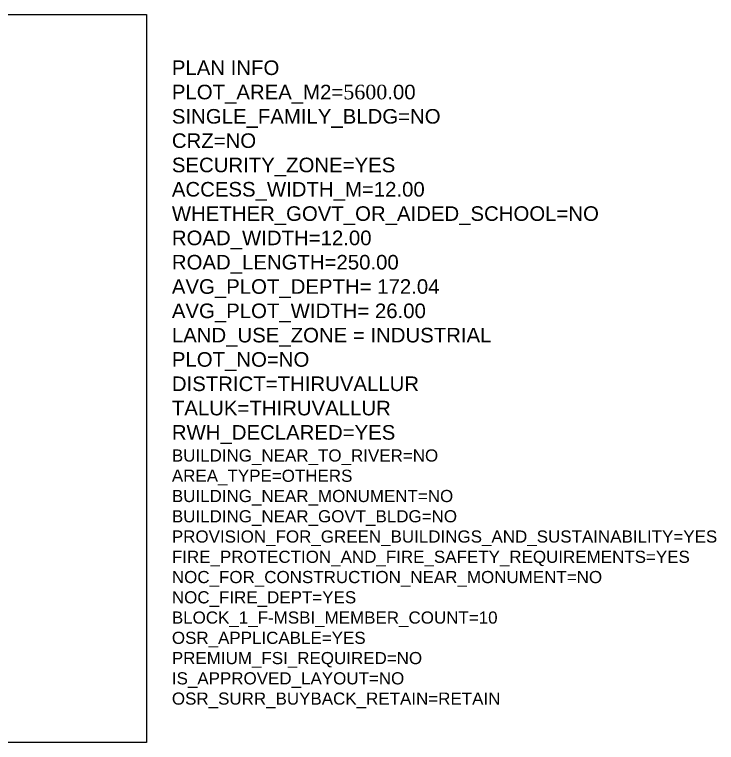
# Model space of a CAD drawing. Header units: metres. Extents: x 98347 to 98865, y -7394 to -7177.
# Drawn here: x 98655.6 to 98865.2, y -7393.8 to -7176.6 of the extents above; entities that cross this region are included whole.
import ezdxf

# ---------------------------------------------------------------- set-up
doc = ezdxf.new("R2010")
doc.units = ezdxf.units.M
doc.header["$LTSCALE"] = 0.5
doc.header["$MEASUREMENT"] = 0
doc.layers.add('DIM', color=5, linetype='Continuous', lineweight=25)
doc.layers.add('PLAN_INFO', color=1, linetype='Continuous')
doc.styles.get("Standard").update_dxf_attribs({"font": 'times.ttf'})

msp = doc.modelspace()

# ---------------------------------------------------------------- linework, layer by layer
at = {"layer": 'DIM'}
msp.add_lwpolyline([(98346.689, -7176.61), (98695.045, -7176.61), (98695.045, -7393.764), (98346.689, -7393.764)], close=True, dxfattribs=at)

# ---------------------------------------------------------------- texts
at = {"layer": 'PLAN_INFO', "insert": (98702.587, -7190.293), "char_height": 4.35094, "width": 165.98691, "attachment_point": 1}
msp.add_mtext('{\\fArial|b0|i0|c186|p34;\\C1;PLAN INFO\\PPLOT_AREA_M2=\\fTimes New Roman|b0|i0|c186|p18;\\C256;5600\\fArial|b0|i0|c186|p34;.00\\P\\C1;SINGLE_FAMILY_BLDG=NO\\PCRZ=NO\\PSECURITY_ZONE=YES\\PACCESS_WIDTH_M=\\fArial|b0|i0|c0|p34;12.00\\P\\fArial|b0|i0|c186|p34;WHETHER_GOVT_OR_AIDED_SCHOOL=NO\\PROAD_WIDTH=\\fArial|b0|i0|c0|p34;12.00\\P\\fArial|b0|i0|c186|p34;ROAD_LENGTH=250.00\\PAVG_PLOT_DEPTH= \\fArial|b0|i0|c0|p34;172.04\\P\\fArial|b0|i0|c186|p34;AVG_PLOT_WIDTH= \\fArial|b0|i0|c0|p34;26.00\\P\\fArial|b0|i0|c186|p34;LAND_USE_ZONE = INDUSTRIAL\\PPLOT_NO=NO\\PDISTRICT=\\A1;\\fArial|b0|i0|c0|p34;\\C256;THIRUVALLUR\\A0;\\fArial|b0|i0|c186|p34;\\C1;\\PTALUK=\\A1;\\fArial|b0|i0|c0|p34;THIRUVALLUR\\A0;\\fArial|b0|i0|c186|p34;\\PRWH_DECLARED=YES\\P\\H0.8333x;BUILDING_NEAR_TO_RIVER=NO\\PAREA_TYPE=OTHERS\\PBUILDING_NEAR_MONUMENT=NO\\PBUILDING_NEAR_GOVT_BLDG=NO\\PPROVISION_FOR_GREEN_BUILDINGS_AND_SUSTAINABILITY=YES\\PFIRE_PROTECTION_AND_FIRE_SAFETY_REQUIREMENTS=YES\\PNOC_FOR_CONSTRUCTION_NEAR_MONUMENT=NO\\PNOC_FIRE_DEPT=YES\\PBLOCK_1_F-MSBI_MEMBER_COUNT=\\fArial|b0|i0|c0|p34;10\\P\\fArial|b0|i0|c186|p34;OSR_APPLICABLE=YES\\PPREMIUM_FSI_REQUIRED=NO\\PIS_APPROVED_LAYOUT=\\fArial|b0|i0|c0|p34;NO\\fArial|b0|i0|c186|p34;\\POSR_SURR_BUYBACK_RETAIN=\\fArial|b0|i0|c0|p34;RETAIN}', dxfattribs=at)

doc.saveas('drawing.dxf')
